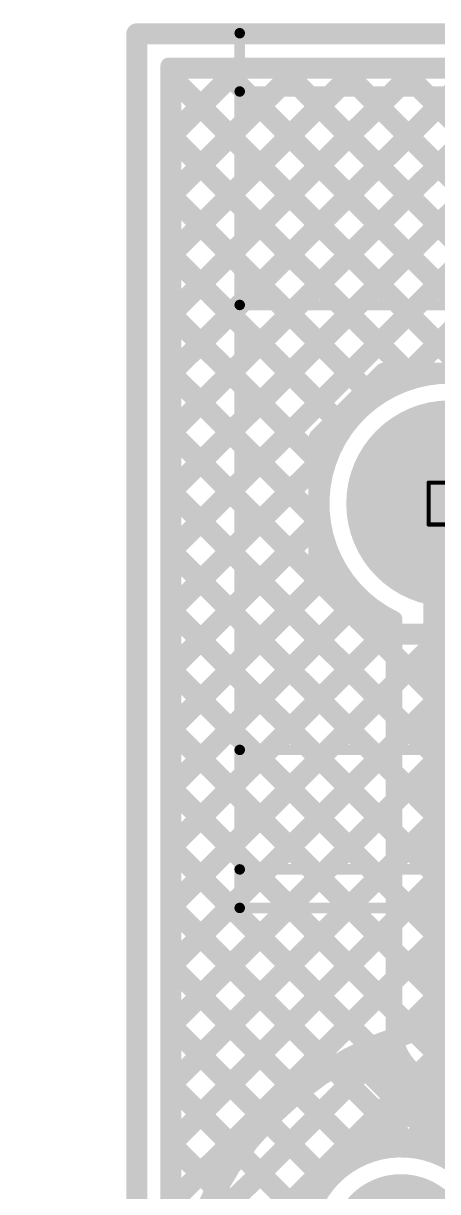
# Model space of a CAD drawing. Header units: inches. Extents: x -1.9 to 9.4, y 0 to 6.7.
# Drawn here: x -0.054 to 0.143, y 2.833 to 3.391 of the extents above; entities that cross this region are included whole.
import ezdxf

# ---------------------------------------------------------------- set-up
doc = ezdxf.new("R2010")
doc.units = ezdxf.units.IN
doc.header["$MEASUREMENT"] = 0
for name, color, linetype in [('Board Outline', 216, 'Continuous'), ('Bottom Layer', 5, 'Continuous'), ('Bottom Solder', 6, 'Continuous'), ('Drill Drawing', 1, 'Continuous'), ('Multi-Layer', 9, 'Continuous'), ('Pad Holes', 156, 'Continuous'), ('Top Layer', 1, 'Continuous'), ('Top Overlay', 2, 'Continuous'), ('Top Solder', 216, 'Continuous')]:
    doc.layers.add(name, color=color, linetype=linetype)

# ---------------------------------------------------------------- blocks, each defined once
blk = doc.blocks.new('KF129_5_08_3P_7')
at = {"layer": 'Bottom Layer'}
h = blk.add_hatch(color=5, dxfattribs=at)
edge = h.paths.add_edge_path()
edge.add_arc((0.2, 0), 0.047244, 0, 360)
at = {"layer": 'Bottom Solder'}
h = blk.add_hatch(color=6, dxfattribs=at)
edge = h.paths.add_edge_path()
edge.add_arc((0.2, 0), 0.049244, 0, 360)
at = {"layer": 'Multi-Layer'}
h = blk.add_hatch(color=9, dxfattribs=at)
edge = h.paths.add_edge_path()
edge.add_arc((0.2, 0), 0.047244, 0, 360)
at = {"layer": 'Pad Holes'}
h = blk.add_hatch(color=7, dxfattribs=at)
edge = h.paths.add_edge_path()
edge.add_arc((0.2, 0), 0.031496, 0, 360)
at = {"layer": 'Top Layer'}
h = blk.add_hatch(color=1, dxfattribs=at)
edge = h.paths.add_edge_path()
edge.add_arc((0.2, 0), 0.047244, 0, 360)
at = {"layer": 'Top Solder'}
h = blk.add_hatch(color=216, dxfattribs=at)
edge = h.paths.add_edge_path()
edge.add_arc((0.2, 0), 0.049244, 0, 360)
at = {"layer": 'Top Overlay', "const_width": 0.005}
for points in [[(0.3, 0.192913), (-0.3, 0.192913)], [(0.3, 0.192913), (0.3, -0.22441)], [(0.3, 0.174526), (-0.3, 0.174526)], [(0.3, 0.117526), (-0.3, 0.117526)], [(0.3, -0.09477), (-0.3, -0.09477)], [(0.3, -0.196622), (-0.3, -0.196622)], [(0.3, -0.22441), (-0.3, -0.22441)]]:
    blk.add_lwpolyline(points, dxfattribs=at)
at = {"layer": 'Top Overlay', "const_width": 0.0025}
for points in [[(0.29875, 0.192913, 1), (0.30125, 0.192913, 1)], [(0.29875, 0.192913, 1), (0.30125, 0.192913, 1)], [(0.29875, 0.174526, 1), (0.30125, 0.174526, 1)], [(0.29875, 0.117526, 1), (0.30125, 0.117526, 1)], [(0.29875, -0.09477, 1), (0.30125, -0.09477, 1)], [(0.29875, -0.196622, 1), (0.30125, -0.196622, 1)], [(0.29875, -0.22441, 1), (0.30125, -0.22441, 1)], [(0.29875, -0.22441, 1), (0.30125, -0.22441, 1)]]:
    blk.add_lwpolyline(points, format="xyb", close=True, dxfattribs=at)
blk = doc.blocks.new('RC035M331LO8_14TH_2A1E_9')
at = {"layer": 'Bottom Layer'}
h = blk.add_hatch(color=5, dxfattribs=at)
edge = h.paths.add_edge_path()
edge.add_arc((-0.0689, 0), 0.0315, 0, 360)
h = blk.add_hatch(color=5, dxfattribs=at)
edge = h.paths.add_edge_path()
edge.add_arc((0.0689, 0), 0.0315, 0, 360)
at = {"layer": 'Bottom Solder'}
h = blk.add_hatch(color=6, dxfattribs=at)
edge = h.paths.add_edge_path()
edge.add_arc((-0.0689, 0), 0.0335, 0, 360)
h = blk.add_hatch(color=6, dxfattribs=at)
edge = h.paths.add_edge_path()
edge.add_arc((0.0689, 0), 0.0335, 0, 360)
at = {"layer": 'Multi-Layer'}
h = blk.add_hatch(color=9, dxfattribs=at)
edge = h.paths.add_edge_path()
edge.add_arc((-0.0689, 0), 0.0315, 0, 360)
h = blk.add_hatch(color=9, dxfattribs=at)
edge = h.paths.add_edge_path()
edge.add_arc((0.0689, 0), 0.0315, 0, 360)
at = {"layer": 'Pad Holes'}
h = blk.add_hatch(color=7, dxfattribs=at)
edge = h.paths.add_edge_path()
edge.add_arc((-0.0689, 0), 0.01969, 0, 360)
h = blk.add_hatch(color=7, dxfattribs=at)
edge = h.paths.add_edge_path()
edge.add_arc((0.0689, 0), 0.01969, 0, 360)
at = {"layer": 'Top Layer'}
h = blk.add_hatch(color=1, dxfattribs=at)
edge = h.paths.add_edge_path()
edge.add_arc((-0.0689, 0), 0.0315, 0, 360)
h = blk.add_hatch(color=1, dxfattribs=at)
edge = h.paths.add_edge_path()
edge.add_arc((0.0689, 0), 0.0315, 0, 360)
at = {"layer": 'Top Solder'}
h = blk.add_hatch(color=216, dxfattribs=at)
edge = h.paths.add_edge_path()
edge.add_arc((-0.0689, 0), 0.0335, 0, 360)
h = blk.add_hatch(color=216, dxfattribs=at)
edge = h.paths.add_edge_path()
edge.add_arc((0.0689, 0), 0.0335, 0, 360)
at = {"layer": 'Top Overlay'}
for p, q in [((0.10827, 0.11811), (0.10827, -0.11811)), ((0.11577, 0.11023), (0.10827, 0.11811)), ((0.10827, 0.11811), (0.10827, 0.11811)), ((0.12866, 0.09271), (0.11577, 0.11023)), ((0.13922, 0.0737), (0.12866, 0.09271)), ((0.1473, 0.05351), (0.13922, 0.0737)), ((0.15276, 0.03245), (0.1473, 0.05351)), ((0.15551, 0.01088), (0.15276, 0.03245)), ((0.15551, -0.01088), (0.15551, 0.01088)), ((0.15276, -0.03245), (0.15551, -0.01088)), ((0.1473, -0.05351), (0.15276, -0.03245)), ((0.13922, -0.0737), (0.1473, -0.05351)), ((0.12866, -0.09271), (0.13922, -0.0737)), ((0.11577, -0.11023), (0.12866, -0.09271)), ((0.10827, -0.11811), (0.11577, -0.11023))]:
    blk.add_line(p, q, dxfattribs=at)
at = {"layer": 'Top Overlay', "const_width": 0.01}
blk.add_lwpolyline([(0.0029, 0.1575, -224.908349), (0.0001, 0.1575)], format="xyb", dxfattribs=at)
at = {"layer": 'Top Overlay', "const_width": 0.005}
for points in [[(-0.0024, 0.1575, 1), (0.0026, 0.1575, 1)], [(0.0004, 0.1575, 1), (0.0054, 0.1575, 1)], [(-0.11361, 0.07374, 1), (-0.10861, 0.07374, 1)], [(-0.13811, 0.04724, 1), (-0.13311, 0.04724, 1)], [(-0.08911, 0.04724, 1), (-0.08411, 0.04724, 1)], [(-0.11361, 0.02074, 1), (-0.10861, 0.02074, 1)]]:
    blk.add_lwpolyline(points, format="xyb", close=True, dxfattribs=at)
at = {"layer": 'Top Overlay', "const_width": 0.01}
for points in [[(-0.11111, 0.02074), (-0.11111, 0.07374)], [(-0.13561, 0.04724), (-0.08661, 0.04724)]]:
    blk.add_lwpolyline(points, dxfattribs=at)

msp = doc.modelspace()

# ---------------------------------------------------------------- linework, layer by layer
at = {"layer": 'Board Outline', "const_width": 0.01}
for points in [[(0, 3.38583), (1.29134, 3.38583)], [(0, 0), (0, 3.38583)]]:
    msp.add_lwpolyline(points, dxfattribs=at)
at = {"layer": 'Board Outline', "const_width": 0.005}
msp.add_lwpolyline([(-0.0025, 3.38583, 1), (0.0025, 3.38583, 1)], format="xyb", close=True, dxfattribs=at)
msp.add_lwpolyline([(-0.0025, 3.38583, 1), (0.0025, 3.38583, 1)], format="xyb", close=True, dxfattribs=at)
at = {"layer": 'Bottom Layer', "const_width": 0.01}
for points in [[(0.01631, 2.09083), (0.01631, 3.36951)], [(0.01631, 3.1391), (0.24673, 3.36951)], [(0.01631, 3.33709), (0.04874, 3.36951)], [(0.01631, 3.36537), (0.02046, 3.36951)], [(0.01631, 3.28052), (0.10531, 3.36951)], [(0.01631, 3.3088), (0.07702, 3.36951)], [(0.01631, 3.22395), (0.16188, 3.36951)], [(0.01631, 3.25223), (0.13359, 3.36951)], [(0.01631, 3.16738), (0.21845, 3.36951)], [(0.01631, 3.19567), (0.19016, 3.36951)], [(0.01631, 3.36951), (1.27503, 3.36951)], [(0.04043, 3.36951), (0.71739, 2.69255)], [(0.06871, 3.36951), (0.2868, 3.15143)], [(0.09699, 3.36951), (0.2868, 3.17971)], [(0.12528, 3.36951), (0.29438, 3.20041)], [(0.12946, 3.22396), (0.27501, 3.36951)], [(0.01631, 3.36534), (0.1577, 3.22396)], [(0.01631, 3.33706), (0.12942, 3.22396)], [(0.01631, 3.30877), (0.10952, 3.21556)], [(0.01631, 3.28049), (0.09538, 3.20142)], [(0.01631, 3.25221), (0.0868, 3.18172)], [(0.01631, 3.22392), (0.0868, 3.15344)], [(0.0868, 3.19283), (0.11792, 3.22396)], [(0.11792, 3.22396), (0.18016, 3.22396)], [(0.01631, 3.19564), (0.58234, 2.62961)], [(0.0868, 3.13059), (0.0868, 3.19283)], [(0.01631, 2.91282), (0.2868, 3.1833)], [(0.01631, 3.11081), (0.0868, 3.18129)], [(0.01631, 3.16735), (0.562, 2.62167)], [(0.01631, 2.88454), (0.2868, 3.15502)], [(0.01631, 3.08253), (0.0868, 3.15301)], [(0.01631, 3.13907), (0.55653, 2.59885)], [(0.01631, 2.85625), (0.28872, 3.12866)], [(0.01631, 3.05424), (0.08973, 3.12766)], [(0.0868, 3.13059), (0.11792, 3.09947)], [(0.01631, 2.82797), (0.30286, 3.11452)], [(0.01631, 3.02596), (0.10387, 3.11352)], [(0.01631, 3.11078), (0.59613, 2.53096)], [(0.01631, 2.79969), (0.31701, 3.10038)], [(0.01631, 2.94111), (0.17467, 3.09947)], [(0.01631, 2.96939), (0.14639, 3.09947)], [(0.01631, 2.99768), (0.1181, 3.09947)], [(0.01631, 2.7714), (0.34438, 3.09947)], [(0.11792, 3.09947), (0.18016, 3.09947)], [(0.13078, 2.85758), (0.37266, 3.09947)], [(0.14077, 3.09947), (0.7027, 2.53753)], [(0.01631, 3.0825), (0.5468, 2.55201)], [(0.01631, 3.05422), (0.51852, 2.55201)], [(0.01631, 3.02593), (0.50371, 2.53854)], [(0.01631, 2.99765), (0.46195, 2.55201)], [(0.01631, 2.96936), (0.12809, 2.85758)], [(0.01631, 2.94108), (0.10463, 2.85276)], [(0.01631, 2.91279), (0.09049, 2.83861)], [(0.01631, 2.88451), (0.07658, 2.82424)], [(0.01631, 2.85623), (0.07658, 2.79596)], [(0.07658, 2.8247), (0.10946, 2.85758)], [(0.10946, 2.85758), (0.14234, 2.85758)], [(0.14234, 2.85758), (0.17522, 2.8247)]]:
    msp.add_lwpolyline(points, dxfattribs=at)
at = {"layer": 'Bottom Layer', "const_width": 0.005}
for points in [[(0.01381, 3.36951, 1), (0.01881, 3.36951, 1)], [(0.01381, 3.36951, 1), (0.01881, 3.36951, 1)], [(0.01796, 3.36951, 1), (0.02296, 3.36951, 1)], [(0.03793, 3.36951, 1), (0.04293, 3.36951, 1)], [(0.04624, 3.36951, 1), (0.05124, 3.36951, 1)], [(0.06621, 3.36951, 1), (0.07121, 3.36951, 1)], [(0.07452, 3.36951, 1), (0.07952, 3.36951, 1)], [(0.09449, 3.36951, 1), (0.09949, 3.36951, 1)], [(0.10281, 3.36951, 1), (0.10781, 3.36951, 1)], [(0.12278, 3.36951, 1), (0.12778, 3.36951, 1)], [(0.13109, 3.36951, 1), (0.13609, 3.36951, 1)], [(0.01381, 3.36537, 1), (0.01881, 3.36537, 1)], [(0.01381, 3.36534, 1), (0.01881, 3.36534, 1)], [(0.01381, 3.33709, 1), (0.01881, 3.33709, 1)], [(0.01381, 3.33706, 1), (0.01881, 3.33706, 1)], [(0.01381, 3.3088, 1), (0.01881, 3.3088, 1)], [(0.01381, 3.30877, 1), (0.01881, 3.30877, 1)], [(0.01381, 3.28052, 1), (0.01881, 3.28052, 1)], [(0.01381, 3.28049, 1), (0.01881, 3.28049, 1)], [(0.01381, 3.25223, 1), (0.01881, 3.25223, 1)], [(0.01381, 3.25221, 1), (0.01881, 3.25221, 1)], [(0.01381, 3.22395, 1), (0.01881, 3.22395, 1)], [(0.01381, 3.22392, 1), (0.01881, 3.22392, 1)], [(0.11542, 3.22396, 1), (0.12042, 3.22396, 1)], [(0.11542, 3.22396, 1), (0.12042, 3.22396, 1)], [(0.12692, 3.22396, 1), (0.13192, 3.22396, 1)], [(0.12696, 3.22396, 1), (0.13196, 3.22396, 1)], [(0.10702, 3.21556, 1), (0.11202, 3.21556, 1)], [(0.09288, 3.20142, 1), (0.09788, 3.20142, 1)], [(0.01381, 3.19567, 1), (0.01881, 3.19567, 1)], [(0.01381, 3.19564, 1), (0.01881, 3.19564, 1)], [(0.0843, 3.19283, 1), (0.0893, 3.19283, 1)], [(0.0843, 3.19283, 1), (0.0893, 3.19283, 1)], [(0.0843, 3.18172, 1), (0.0893, 3.18172, 1)], [(0.0843, 3.18129, 1), (0.0893, 3.18129, 1)], [(0.01381, 3.16738, 1), (0.01881, 3.16738, 1)], [(0.01381, 3.16735, 1), (0.01881, 3.16735, 1)], [(0.0843, 3.15344, 1), (0.0893, 3.15344, 1)], [(0.0843, 3.15301, 1), (0.0893, 3.15301, 1)], [(0.01381, 3.1391, 1), (0.01881, 3.1391, 1)], [(0.01381, 3.13907, 1), (0.01881, 3.13907, 1)], [(0.0843, 3.13059, 1), (0.0893, 3.13059, 1)], [(0.0843, 3.13059, 1), (0.0893, 3.13059, 1)], [(0.08723, 3.12766, 1), (0.09223, 3.12766, 1)], [(0.01381, 3.11081, 1), (0.01881, 3.11081, 1)], [(0.10137, 3.11352, 1), (0.10637, 3.11352, 1)], [(0.01381, 3.11078, 1), (0.01881, 3.11078, 1)], [(0.11542, 3.09947, 1), (0.12042, 3.09947, 1)], [(0.11542, 3.09947, 1), (0.12042, 3.09947, 1)], [(0.1156, 3.09947, 1), (0.1206, 3.09947, 1)], [(0.13827, 3.09947, 1), (0.14327, 3.09947, 1)], [(0.14389, 3.09947, 1), (0.14889, 3.09947, 1)], [(0.01381, 3.08253, 1), (0.01881, 3.08253, 1)], [(0.01381, 3.0825, 1), (0.01881, 3.0825, 1)], [(0.01381, 3.05424, 1), (0.01881, 3.05424, 1)], [(0.01381, 3.05422, 1), (0.01881, 3.05422, 1)], [(0.01381, 3.02596, 1), (0.01881, 3.02596, 1)], [(0.01381, 3.02593, 1), (0.01881, 3.02593, 1)], [(0.01381, 2.99768, 1), (0.01881, 2.99768, 1)], [(0.01381, 2.99765, 1), (0.01881, 2.99765, 1)], [(0.01381, 2.96939, 1), (0.01881, 2.96939, 1)], [(0.01381, 2.96936, 1), (0.01881, 2.96936, 1)], [(0.01381, 2.94111, 1), (0.01881, 2.94111, 1)], [(0.01381, 2.94108, 1), (0.01881, 2.94108, 1)], [(0.01381, 2.91282, 1), (0.01881, 2.91282, 1)], [(0.01381, 2.91279, 1), (0.01881, 2.91279, 1)], [(0.01381, 2.88454, 1), (0.01881, 2.88454, 1)], [(0.01381, 2.88451, 1), (0.01881, 2.88451, 1)], [(0.01381, 2.85625, 1), (0.01881, 2.85625, 1)], [(0.01381, 2.85623, 1), (0.01881, 2.85623, 1)], [(0.10696, 2.85758, 1), (0.11196, 2.85758, 1)], [(0.10696, 2.85758, 1), (0.11196, 2.85758, 1)], [(0.12559, 2.85758, 1), (0.13059, 2.85758, 1)], [(0.12828, 2.85758, 1), (0.13328, 2.85758, 1)], [(0.13984, 2.85758, 1), (0.14484, 2.85758, 1)], [(0.13984, 2.85758, 1), (0.14484, 2.85758, 1)], [(0.10213, 2.85276, 1), (0.10713, 2.85276, 1)], [(0.08799, 2.83861, 1), (0.09299, 2.83861, 1)]]:
    msp.add_lwpolyline(points, format="xyb", close=True, dxfattribs=at)
at = {"layer": 'Drill Drawing', "const_width": 0.002}
for points in [[(0.13904, 3.17171), (0.15904, 3.17171)], [(0.13904, 3.15171), (0.13904, 3.17171)], [(0.13904, 3.15171), (0.15904, 3.15171)]]:
    msp.add_lwpolyline(points, dxfattribs=at)
at = {"layer": 'Drill Drawing', "const_width": 0.001}
for points in [[(0.13854, 3.17171, 1), (0.13954, 3.17171, 1)], [(0.13854, 3.17171, 1), (0.13954, 3.17171, 1)], [(0.13854, 3.15171, 1), (0.13954, 3.15171, 1)], [(0.13854, 3.15171, 1), (0.13954, 3.15171, 1)]]:
    msp.add_lwpolyline(points, format="xyb", close=True, dxfattribs=at)
at = {"layer": 'Top Layer'}
for points, const_width in [([(0.01529, 3.37053), (0.94859, 3.37053)], 0.008), ([(0.01529, 3.13808), (0.24775, 3.37053)], 0.008), ([(0.01529, 3.19465), (0.19118, 3.37053)], 0.008), ([(0.01529, 3.22293), (0.1629, 3.37053)], 0.008), ([(0.01529, 3.16636), (0.21947, 3.37053)], 0.008), ([(0.01529, 3.25121), (0.13461, 3.37053)], 0.008), ([(0.01529, 3.2795), (0.10633, 3.37053)], 0.008), ([(0.01529, 3.33607), (0.04976, 3.37053)], 0.008), ([(0.01529, 3.36435), (0.02148, 3.37053)], 0.008), ([(0.01529, 3.30778), (0.07804, 3.37053)], 0.008), ([(0.01529, 2.09083), (0.01529, 3.37053)], 0.008), ([(0.03941, 3.37053), (0.32184, 3.0881)], 0.008), ([(0.06769, 3.37053), (0.2891, 3.14912)], 0.008), ([(0.09597, 3.37053), (0.28969, 3.17682)], 0.008), ([(0.12232, 3.21682), (0.27603, 3.37053)], 0.008), ([(0.12426, 3.37053), (0.2985, 3.1963)], 0.008), ([(0.01529, 3.36636), (0.15962, 3.22203)], 0.008), ([(0.01529, 3.33808), (0.13265, 3.22072)], 0.008), ([(0.01529, 3.30979), (0.1135, 3.21159)], 0.008), ([(0.01529, 3.28151), (0.09932, 3.19748)], 0.008), ([(0.01529, 3.25323), (0.09011, 3.1784)], 0.008), ([(0.01529, 3.22494), (0.08864, 3.1516)], 0.008), ([(0.01529, 3.19666), (0.12254, 3.08941)], 0.008), ([(0.01529, 3.10979), (0.09393, 3.18843)], 0.008), ([(0.01529, 3.16837), (0.12254, 3.06113)], 0.008), ([(0.14904, 2.91128), (0.14904, 3.16171)], 0.025), ([(0.01529, 3.08151), (0.08823, 3.15444)], 0.008), ([(0.01529, 3.14009), (0.12254, 3.03284)], 0.008), ([(0.01529, 3.05322), (0.09499, 3.13292)], 0.008), ([(0.01529, 3.02494), (0.10727, 3.11692)], 0.008), ([(0.01529, 3.1118), (0.12254, 3.00456)], 0.008), ([(0.12254, 2.91128), (0.12254, 3.1065)], 0.008), ([(0.01529, 2.99666), (0.12254, 3.1039)], 0.008), ([(0.01529, 3.08352), (0.12254, 2.97627)], 0.008), ([(0.01529, 2.96837), (0.12254, 3.07562)], 0.008), ([(0.01529, 3.05524), (0.12254, 2.94799)], 0.008), ([(0.01529, 2.94009), (0.12254, 3.04733)], 0.008), ([(0.01529, 3.02695), (0.12254, 2.9197)], 0.008), ([(0.01529, 2.9118), (0.12254, 3.01905)], 0.008), ([(0.01529, 2.99867), (0.33922, 2.67474)], 0.008), ([(0.01529, 2.88352), (0.12254, 2.99076)], 0.008), ([(0.01529, 2.97038), (0.13238, 2.8533)], 0.008), ([(0.01529, 2.85523), (0.12254, 2.96248)], 0.008), ([(0.01529, 2.9421), (0.10751, 2.84988)], 0.008), ([(0.01529, 2.82695), (0.12254, 2.9342)], 0.008), ([(0.14904, 2.91128), (0.3628, 2.69752)], 0.025), ([(0.01529, 2.91381), (0.0913, 2.83781)], 0.008), ([(0.01529, 2.79867), (0.123, 2.90637)], 0.008), ([(0.01529, 2.77038), (0.13388, 2.88896)], 0.008), ([(0.13033, 2.89251), (0.33922, 2.68362)], 0.008), ([(0.01529, 2.88553), (0.08171, 2.81911)], 0.008), ([(0.12695, 2.85375), (0.14802, 2.87482)], 0.008), ([(0.01529, 2.85725), (0.08584, 2.7867)], 0.008)]:
    msp.add_lwpolyline(points, dxfattribs=dict(at, const_width=const_width))
for points, const_width in [([(0.01329, 3.37053, 1), (0.01729, 3.37053, 1)], 0.004), ([(0.01329, 3.37053, 1), (0.01729, 3.37053, 1)], 0.004), ([(0.01948, 3.37053, 1), (0.02348, 3.37053, 1)], 0.004), ([(0.03741, 3.37053, 1), (0.04141, 3.37053, 1)], 0.004), ([(0.04776, 3.37053, 1), (0.05176, 3.37053, 1)], 0.004), ([(0.06569, 3.37053, 1), (0.06969, 3.37053, 1)], 0.004), ([(0.07604, 3.37053, 1), (0.08004, 3.37053, 1)], 0.004), ([(0.09397, 3.37053, 1), (0.09797, 3.37053, 1)], 0.004), ([(0.10433, 3.37053, 1), (0.10833, 3.37053, 1)], 0.004), ([(0.12226, 3.37053, 1), (0.12626, 3.37053, 1)], 0.004), ([(0.13261, 3.37053, 1), (0.13661, 3.37053, 1)], 0.004), ([(0.01329, 3.36636, 1), (0.01729, 3.36636, 1)], 0.004), ([(0.01329, 3.36435, 1), (0.01729, 3.36435, 1)], 0.004), ([(0.01329, 3.33808, 1), (0.01729, 3.33808, 1)], 0.004), ([(0.01329, 3.33607, 1), (0.01729, 3.33607, 1)], 0.004), ([(0.01329, 3.30979, 1), (0.01729, 3.30979, 1)], 0.004), ([(0.01329, 3.30778, 1), (0.01729, 3.30778, 1)], 0.004), ([(0.01329, 3.28151, 1), (0.01729, 3.28151, 1)], 0.004), ([(0.01329, 3.2795, 1), (0.01729, 3.2795, 1)], 0.004), ([(0.01329, 3.25323, 1), (0.01729, 3.25323, 1)], 0.004), ([(0.01329, 3.25121, 1), (0.01729, 3.25121, 1)], 0.004), ([(0.01329, 3.22494, 1), (0.01729, 3.22494, 1)], 0.004), ([(0.01329, 3.22293, 1), (0.01729, 3.22293, 1)], 0.004), ([(0.13065, 3.22072, 1), (0.13465, 3.22072, 1)], 0.004), ([(0.12032, 3.21682, 1), (0.12432, 3.21682, 1)], 0.004), ([(0.1115, 3.21159, 1), (0.1155, 3.21159, 1)], 0.004), ([(0.01329, 3.19666, 1), (0.01729, 3.19666, 1)], 0.004), ([(0.09732, 3.19748, 1), (0.10132, 3.19748, 1)], 0.004), ([(0.01329, 3.19465, 1), (0.01729, 3.19465, 1)], 0.004), ([(0.09193, 3.18843, 1), (0.09593, 3.18843, 1)], 0.004), ([(0.08811, 3.1784, 1), (0.09211, 3.1784, 1)], 0.004), ([(0.01329, 3.16837, 1), (0.01729, 3.16837, 1)], 0.004), ([(0.14279, 3.16171, 1), (0.15529, 3.16171, 1)], 0.0125), ([(0.01329, 3.16636, 1), (0.01729, 3.16636, 1)], 0.004), ([(0.08623, 3.15444, 1), (0.09023, 3.15444, 1)], 0.004), ([(0.08664, 3.1516, 1), (0.09064, 3.1516, 1)], 0.004), ([(0.01329, 3.14009, 1), (0.01729, 3.14009, 1)], 0.004), ([(0.01329, 3.13808, 1), (0.01729, 3.13808, 1)], 0.004), ([(0.09299, 3.13292, 1), (0.09699, 3.13292, 1)], 0.004), ([(0.01329, 3.1118, 1), (0.01729, 3.1118, 1)], 0.004), ([(0.10527, 3.11692, 1), (0.10927, 3.11692, 1)], 0.004), ([(0.01329, 3.10979, 1), (0.01729, 3.10979, 1)], 0.004), ([(0.12054, 3.1065, 1), (0.12454, 3.1065, 1)], 0.004), ([(0.12054, 3.1065, 1), (0.12454, 3.1065, 1)], 0.004), ([(0.12054, 3.1039, 1), (0.12454, 3.1039, 1)], 0.004), ([(0.12054, 3.08941, 1), (0.12454, 3.08941, 1)], 0.004), ([(0.01329, 3.08352, 1), (0.01729, 3.08352, 1)], 0.004), ([(0.01329, 3.08151, 1), (0.01729, 3.08151, 1)], 0.004), ([(0.12054, 3.07562, 1), (0.12454, 3.07562, 1)], 0.004), ([(0.12054, 3.06113, 1), (0.12454, 3.06113, 1)], 0.004), ([(0.01329, 3.05524, 1), (0.01729, 3.05524, 1)], 0.004), ([(0.01329, 3.05322, 1), (0.01729, 3.05322, 1)], 0.004), ([(0.12054, 3.04733, 1), (0.12454, 3.04733, 1)], 0.004), ([(0.12054, 3.03284, 1), (0.12454, 3.03284, 1)], 0.004), ([(0.01329, 3.02695, 1), (0.01729, 3.02695, 1)], 0.004), ([(0.01329, 3.02494, 1), (0.01729, 3.02494, 1)], 0.004), ([(0.12054, 3.01905, 1), (0.12454, 3.01905, 1)], 0.004), ([(0.12054, 3.00456, 1), (0.12454, 3.00456, 1)], 0.004), ([(0.01329, 2.99867, 1), (0.01729, 2.99867, 1)], 0.004), ([(0.01329, 2.99666, 1), (0.01729, 2.99666, 1)], 0.004), ([(0.12054, 2.99076, 1), (0.12454, 2.99076, 1)], 0.004), ([(0.12054, 2.97627, 1), (0.12454, 2.97627, 1)], 0.004), ([(0.01329, 2.97038, 1), (0.01729, 2.97038, 1)], 0.004), ([(0.01329, 2.96837, 1), (0.01729, 2.96837, 1)], 0.004), ([(0.12054, 2.96248, 1), (0.12454, 2.96248, 1)], 0.004), ([(0.12054, 2.94799, 1), (0.12454, 2.94799, 1)], 0.004), ([(0.01329, 2.9421, 1), (0.01729, 2.9421, 1)], 0.004), ([(0.01329, 2.94009, 1), (0.01729, 2.94009, 1)], 0.004), ([(0.12054, 2.9342, 1), (0.12454, 2.9342, 1)], 0.004), ([(0.12054, 2.9197, 1), (0.12454, 2.9197, 1)], 0.004), ([(0.14279, 2.91128, 1), (0.15529, 2.91128, 1)], 0.0125), ([(0.14279, 2.91128, 1), (0.15529, 2.91128, 1)], 0.0125), ([(0.01329, 2.91381, 1), (0.01729, 2.91381, 1)], 0.004), ([(0.01329, 2.9118, 1), (0.01729, 2.9118, 1)], 0.004), ([(0.12054, 2.91128, 1), (0.12454, 2.91128, 1)], 0.004), ([(0.12054, 2.91128, 1), (0.12454, 2.91128, 1)], 0.004), ([(0.12054, 2.91128, 1), (0.12454, 2.91128, 1)], 0.004), ([(0.121, 2.90637, 1), (0.125, 2.90637, 1)], 0.004), ([(0.1283, 2.89254, 1), (0.1323, 2.89254, 1)], 0.004), ([(0.12833, 2.89251, 1), (0.13233, 2.89251, 1)], 0.004), ([(0.12833, 2.89251, 1), (0.13233, 2.89251, 1)], 0.004), ([(0.13188, 2.88896, 1), (0.13588, 2.88896, 1)], 0.004), ([(0.01329, 2.88553, 1), (0.01729, 2.88553, 1)], 0.004), ([(0.01329, 2.88352, 1), (0.01729, 2.88352, 1)], 0.004), ([(0.01329, 2.85725, 1), (0.01729, 2.85725, 1)], 0.004), ([(0.01329, 2.85523, 1), (0.01729, 2.85523, 1)], 0.004), ([(0.10551, 2.84988, 1), (0.10951, 2.84988, 1)], 0.004), ([(0.12495, 2.85375, 1), (0.12895, 2.85375, 1)], 0.004), ([(0.13038, 2.8533, 1), (0.13438, 2.8533, 1)], 0.004), ([(0.09173, 2.84044, 1), (0.09573, 2.84044, 1)], 0.004), ([(0.09173, 2.84044, 1), (0.09573, 2.84044, 1)], 0.004), ([(0.0893, 2.83781, 1), (0.0933, 2.83781, 1)], 0.004)]:
    msp.add_lwpolyline(points, format="xyb", close=True, dxfattribs=dict(at, const_width=const_width))
at = {"layer": 'Top Layer', "const_width": 0.008}
for points in [[(0.12254, 3.1065, -1.810773), (0.21028, 3.16171)], [(0.13033, 2.89251, -0.199375), (0.12254, 2.91128)], [(0.1303, 2.89254, -0.198912), (0.12254, 2.91128)], [(0.09373, 2.84044, -0.668179), (0.1714, 2.80827)], [(0.1019, 2.76962, -0.483215), (0.09373, 2.84044)]]:
    msp.add_lwpolyline(points, format="xyb", dxfattribs=at)

# ---------------------------------------------------------------- block references
for name, p, rotation in [('KF129_5_08_3P_7', (0.34904, 3.16171), 180), ('RC035M331LO8_14TH_2A1E_9', (0.17462, 2.75955), 315)]:
    msp.add_blockref(name, p, dxfattribs=dict(rotation=rotation))

doc.saveas('drawing.dxf')
